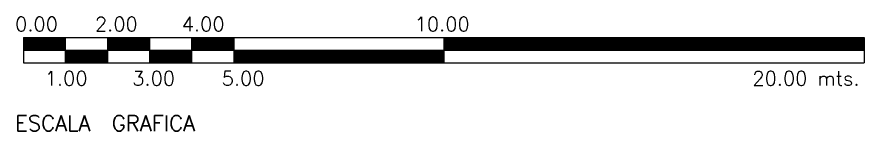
# Model space of a CAD drawing. Header units: millimetres. Extents: x 202 to 406, y -88 to 148.
# Drawn here: x 385.35 to 405.51, y 81.35 to 84.06 of the extents above; entities that cross this region are included whole.
import ezdxf

# ---------------------------------------------------------------- set-up
doc = ezdxf.new("R2010")
doc.units = ezdxf.units.MM
doc.header["$LTSCALE"] = 0.065
doc.layers.add('muros', color=50, linetype='Continuous', lineweight=40)
doc.layers.add('SELLO', color=8, linetype='Continuous')
doc.styles.add('ROMANS', font='romans')

# ---------------------------------------------------------------- blocks, each defined once
blk = doc.blocks.new('Esc-200')
at = {"layer": 'SELLO', "color": 2}
for p, q in [((0.184, 2.282), (20.184, 2.282)), ((0.184, 2.282), (0.184, 1.682)), ((0.184, 2.252), (1.184, 2.252)), ((0.184, 2.222), (1.184, 2.222)), ((1.184, 1.682), (1.184, 2.282)), ((2.184, 2.282), (2.184, 1.682)), ((2.184, 2.252), (3.184, 2.252)), ((2.184, 2.222), (3.184, 2.222)), ((3.184, 2.282), (3.184, 1.682)), ((4.184, 2.282), (4.184, 1.682)), ((4.184, 2.252), (5.184, 2.252)), ((4.184, 2.222), (5.184, 2.222)), ((5.184, 2.282), (5.184, 1.682)), ((10.184, 2.282), (10.184, 1.682)), ((10.184, 2.252), (20.184, 2.252)), ((10.184, 2.222), (20.184, 2.222)), ((20.184, 2.282), (20.184, 1.682)), ((0.184, 2.192), (1.184, 2.192)), ((0.184, 2.162), (1.184, 2.162)), ((0.184, 2.132), (1.184, 2.132)), ((0.184, 2.102), (1.184, 2.102)), ((0.184, 2.072), (1.184, 2.072)), ((0.184, 2.042), (1.184, 2.042)), ((2.184, 2.192), (3.184, 2.192)), ((2.184, 2.162), (3.184, 2.162)), ((2.184, 2.132), (3.184, 2.132)), ((2.184, 2.102), (3.184, 2.102)), ((2.184, 2.072), (3.184, 2.072)), ((2.184, 2.042), (3.184, 2.042)), ((4.184, 2.192), (5.184, 2.192)), ((4.184, 2.162), (5.184, 2.162)), ((4.184, 2.132), (5.184, 2.132)), ((4.184, 2.102), (5.184, 2.102)), ((4.184, 2.072), (5.184, 2.072)), ((4.184, 2.042), (5.184, 2.042)), ((10.184, 2.192), (20.184, 2.192)), ((10.184, 2.162), (20.184, 2.162)), ((10.184, 2.132), (20.184, 2.132)), ((10.184, 2.102), (20.184, 2.102)), ((10.184, 2.072), (20.184, 2.072)), ((10.184, 2.042), (20.184, 2.042)), ((0.184, 2.012), (1.184, 2.012)), ((0.184, 1.982), (20.184, 1.982)), ((1.184, 1.952), (2.184, 1.952)), ((1.184, 1.922), (2.184, 1.922)), ((1.184, 1.892), (2.184, 1.892)), ((1.184, 1.862), (2.184, 1.862)), ((1.184, 1.832), (2.184, 1.832)), ((2.184, 2.012), (3.184, 2.012)), ((3.184, 1.952), (4.184, 1.952)), ((3.184, 1.922), (4.184, 1.922)), ((3.184, 1.892), (4.184, 1.892)), ((3.184, 1.862), (4.184, 1.862)), ((3.184, 1.832), (4.184, 1.832)), ((4.184, 2.012), (5.184, 2.012)), ((5.184, 1.952), (10.184, 1.952)), ((5.184, 1.922), (10.184, 1.922)), ((5.184, 1.892), (10.184, 1.892)), ((5.184, 1.862), (10.184, 1.862)), ((5.184, 1.832), (10.184, 1.832)), ((10.184, 2.012), (20.184, 2.012)), ((0.184, 1.682), (20.184, 1.682)), ((1.184, 1.802), (2.184, 1.802)), ((1.184, 1.772), (2.184, 1.772)), ((1.184, 1.742), (2.184, 1.742)), ((1.184, 1.712), (2.184, 1.712)), ((3.184, 1.802), (4.184, 1.802)), ((3.184, 1.772), (4.184, 1.772)), ((3.184, 1.742), (4.184, 1.742)), ((3.184, 1.712), (4.184, 1.712)), ((5.184, 1.802), (10.184, 1.802)), ((5.184, 1.772), (10.184, 1.772)), ((5.184, 1.742), (10.184, 1.742)), ((5.184, 1.712), (10.184, 1.712))]:
    blk.add_line(p, q, dxfattribs=at)
at = {"layer": 'SELLO', "color": 2, "style": 'ROMANS'}
for s, height, p in [('0.00', 0.34, (-0.017, 2.432)), ('2.00', 0.34, (1.882, 2.432)), ('4.00', 0.34, (3.948, 2.432)), ('10.00', 0.34, (9.49, 2.432)), ('1.00', 0.34, (0.688, 1.144)), ('3.00', 0.34, (2.77, 1.144)), ('5.00', 0.34, (4.898, 1.144)), ('20.00 mts.', 0.34, (17.525, 1.144)), ('ESCALA  GRAFICA', 0.37, (-0.017, 0.068))]:
    blk.add_text(s, height=height, dxfattribs=at).set_placement(p)

msp = doc.modelspace()

# ---------------------------------------------------------------- block references
at = {"layer": 'muros'}
msp.add_blockref('Esc-200', (385.328, 81.286), dxfattribs=at)

doc.saveas('drawing.dxf')
